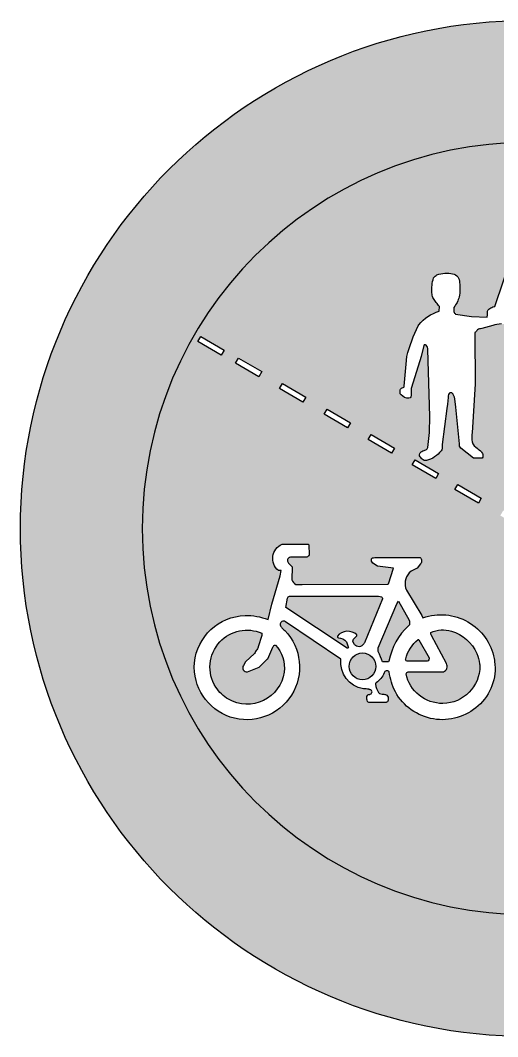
# Model space of a CAD drawing. Extents: x -550 to 750, y 150 to 750.
# Drawn here: x -550 to -268, y 150 to 750 of the extents above; entities that cross this region are included whole.
import ezdxf

# ---------------------------------------------------------------- set-up
doc = ezdxf.new("R2010")
doc.units = 0
doc.header["$MEASUREMENT"] = 0

msp = doc.modelspace()

# ---------------------------------------------------------------- hatches: boundary and pattern name
h = msp.add_hatch(color=1)
edge = h.paths.add_edge_path()
edge.add_arc((-250.0000000000001, 450), 300, 0, 180, ccw=False)
edge.add_arc((-250.0000000000001, 450), 300, -180, 0, ccw=False)
edge = h.paths.add_edge_path(flags=16)
edge.add_arc((-250.0000000000001, 450), 228, 180, 360)
edge.add_arc((-250.0000000000001, 450), 228, 0, 180)
h = msp.add_hatch(color=7)
edge = h.paths.add_edge_path()
edge.add_arc((-250.0000000000001, 450), 228, 180, 360)
edge.add_arc((-250.0000000000001, 450), 228, 0, 180)
edge = h.paths.add_edge_path(flags=16)
edge.add_line((-308.2110000000001, 506.778), (-308.0890000000001, 516.179))
edge.add_line((-308.0890000000001, 516.179), (-309.2050000000001, 555.69))
edge.add_arc((-314.0627258322468, 555.2072576369344), 4.881653454555622, 5.675204062570489, 38.43766299151173)
edge.add_arc((-310.8813230285025, 557.7415850226563), 0.8142444488569072, 37.92110753260348, 160.528767344894)
edge.add_line((-311.6490000000001, 558.013), (-313.1870000000001, 551.504))
edge.add_line((-313.1870000000001, 551.504), (-318.9900000000001, 533.251))
edge.add_arc((-317.3184100435052, 532.4528211529463), 1.852377514044767, 154.4756741737579, 187.7196066920734)
edge.add_line((-319.1540000000001, 532.2040000000001), (-319.1860000000001, 529.37))
edge.add_arc((-321.8696003249522, 528.9452280261539), 2.717009741213295, -24.488470018019825, 8.994406348520613, ccw=False)
edge.add_arc((-320.4095096974994, 527.9603135925986), 1.022323539288444, 270.2527453019079, 352.0546870423198, ccw=False)
edge.add_arc((-320.651332638889, 532.9058958333334), 5.972977519336562, 221.6420819117342, 272.3636158790133, ccw=False)
edge.add_arc((-324.2286528020216, 530.1302520181392), 1.486425825313089, 172.3938297428553, 233.39504744308852, ccw=False)
edge.add_line((-325.7020000000001, 530.327), (-325.7090000000001, 531.3290000000001))
edge.add_arc((-324.1714796980464, 531.4071824227567), 1.539506794446859, 143.1248219871589, 182.9109651057521, ccw=False)
edge.add_arc((-323.9574977492332, 530.9358524619822), 2.008958289713699, 113.51343578574449, 136.0155459476594, ccw=False)
edge.add_line((-324.7590000000001, 532.778), (-323.5330000000001, 533.48))
edge.add_arc((-323.7665704569352, 533.9461290070897), 0.5213745386986582, 296.6147823121974, 369.9258301508171)
edge.add_line((-323.2530000000002, 534.036), (-322.1090000000002, 546.9780000000001))
edge.add_line((-322.1090000000002, 546.9780000000001), (-321.5930000000001, 551.573))
edge.add_arc((-241.6796553547815, 532.5057318694365), 82.15657835102613, 153.0235084530342, 166.5801740963852, ccw=False)
edge.add_line((-314.8970000000001, 569.774), (-314.6440000000001, 570.344))
edge.add_arc((-296.3985796779021, 555.6019121422567), 23.45686503212761, 105.0236121866013, 141.0621911194377, ccw=False)
edge.add_line((-302.4790000000002, 578.257), (-302.3900000000001, 581.122))
edge.add_arc((-277.3066918391299, 603.1571977112569), 33.3874570230702, 216.1157813975315, 221.2986760234226, ccw=False)
edge.add_line((-304.2780000000001, 583.4780000000001), (-306.3020000000001, 586.419))
edge.add_arc((-293.517746160414, 590.2854972371046), 13.35615764804792, 184.9544907782322, 196.8275293303049, ccw=False)
edge.add_arc((-284.5672429728231, 591.2158227475592), 22.35409471685312, 162.273649259185, 185.348811823044, ccw=False)
edge.add_arc((-300.14371495978, 593.6371730881314), 7.204347417226049, 121.14644622068539, 142.5090406899273, ccw=False)
edge.add_arc((-298.0155854086962, 583.2253691814444), 17.58101287648685, 78.8074789759587, 109.45074809020011, ccw=False)
edge.add_arc((-295.797469938154, 595.2713926447043), 5.336016800677161, -0.8202983277712974, 77.06470835748621, ccw=False)
edge.add_arc((-323.1604113352436, 591.9807066751753), 32.85601597008973, -9.012171053921918, 5.614207087989882, ccw=False)
edge.add_arc((-309.2384342594605, 592.2782497056436), 19.31172521978672, 322.6680361226847, 343.62551614665205, ccw=False)
edge.add_line((-293.8830000000002, 580.567), (-293.9010000000001, 578.0840000000001))
edge.add_arc((-291.5321322734391, 578.6670618084954), 2.439568686974849, 193.8276454091891, 238.0527898488908)
edge.add_line((-292.8230000000001, 576.597), (-283.3770000000001, 575.219))
edge.add_line((-283.3770000000001, 575.219), (-274.1300000000001, 574.805))
edge.add_line((-274.1300000000001, 574.805), (-274.0540000000001, 576.0880000000001))
edge.add_line((-274.0540000000001, 576.0880000000001), (-274.0340000000001, 577.72))
edge.add_arc((-271.8636704201642, 577.8859445703637), 2.17666444027186, 109.71639380542189, 184.3723588682525, ccw=False)
edge.add_arc((-268.3259913618384, 573.5438931429335), 7.687412091397903, 103.46488107719898, 123.75996224046901, ccw=False)
edge.add_arc((-270.0264536672545, 582.2017978923399), 1.185185556799937, 265.6669056047342, 284.0364401740065)
edge.add_line((-269.7390000000001, 581.052), (-254.7280000000001, 625.4069999999999))
edge.add_arc((-238.7235913477248, 615.8984129620377), 18.61596958977771, 100.16811827121307, 149.2844797878638, ccw=False)
edge.add_line((-242.0100000000001, 634.222), (-233.5790000000001, 635.555))
edge.add_arc((-233.6222292758838, 637.3040593655822), 1.749593505539095, 271.4158186679394, 348.6254094502879)
edge.add_line((-231.9070000000001, 636.9590000000001), (-231.9260000000001, 640.035))
edge.add_arc((-219.5826648393647, 653.6776513668813), 18.39782213214507, 173.660907904801, 227.862442351254, ccw=False)
edge.add_arc((-226.3190879203902, 652.6778911680087), 11.94005824834775, 102.45385344856379, 165.2939266922155, ccw=False)
edge.add_arc((-226.5677169519863, 650.2296958220002), 14.29781885428991, 97.65783704650528, 99.36376216465737, ccw=False)
edge.add_arc((-226.2551207021408, 651.6326431599813), 12.95856432095181, 59.73498545645259, 99.85478351518361, ccw=False)
edge.add_arc((-224.7440073381143, 653.3569795206805), 10.7165239453628, 12.924986523750079, 62.06716782868591, ccw=False)
edge.add_arc((-230.2078399629001, 653.499135015842), 16.06784382118351, -0.03970597864389447, 8.067174524132326, ccw=False)
edge.add_arc((-227.7435373420224, 652.9370255199879), 13.6146906352447, -56.10501824506781, 2.319342863636791, ccw=False)
edge.add_arc((-198.5467359239145, 603.428525629901), 43.89254292030729, 119.4858155711304, 122.0750850227899)
edge.add_line((-221.8550000000001, 640.621), (-221.9060000000001, 636.774))
edge.add_arc((-220.2783849257617, 638.0966239194029), 2.097251740269823, 219.0978168863216, 267.7424168826236)
edge.add_line((-220.3610000000001, 636.001), (-209.5190000000001, 634.692))
edge.add_line((-209.5190000000001, 634.692), (-207.5600000000001, 634.418))
edge.add_arc((-208.4584274521377, 626.9478991661791), 7.523933702140508, 20.127800810972303, 83.14198872716582, ccw=False)
edge.add_line((-201.3940000000001, 629.5369999999999), (-190.3280000000001, 595.526))
edge.add_line((-190.3280000000001, 595.526), (-189.6390000000001, 589.744))
edge.add_arc((-268.8336255823094, 579.7457163243105), 79.8232697750582, 1.1343747361127043, 7.195496427135197, ccw=False)
edge.add_line((-189.0260000000001, 581.326), (-190.2900000000001, 567.445))
edge.add_line((-190.2900000000001, 567.445), (-190.4930000000002, 565.6709999999999))
edge.add_line((-190.4930000000002, 565.6709999999999), (-190.5960000000001, 565.065))
edge.add_line((-190.5960000000001, 565.065), (-190.9850000000001, 562.851))
edge.add_arc((-182.9195290417637, 560.0244213601912), 8.54642431576966, 160.6867703715821, 185.5423172232248)
edge.add_arc((-195.3653164754433, 558.2700480494503), 4.047365318343306, -28.15924764302872, 13.268823435227773, ccw=False)
edge.add_arc((-194.1888009712809, 558.1957913927935), 3.015102307397631, 291.4747228301844, 322.4924927712619, ccw=False)
edge.add_arc((-194.693283085629, 562.1120826576796), 6.911799312783693, 261.2896642086998, 283.455294925966, ccw=False)
edge.add_arc((-195.9019907820901, 556.8243346374683), 1.552807291960744, 257.7296786199193, 275.9880617087974, ccw=False)
edge.add_arc((-195.5571306467317, 557.2952487179282), 2.09966226053715, 177.6320488888439, 251.2512956577074, ccw=False)
edge.add_arc((-191.2287030219027, 557.3309555135099), 6.426499699704699, 140.7734378194932, 179.5449055422841, ccw=False)
edge.add_arc((-209.6253673808017, 563.4613092365198), 13.57653184826996, 351.2457247822741, 357.2038078704849)
edge.add_line((-196.0650000000001, 562.799), (-196.0470000000001, 563.91))
edge.add_line((-196.0470000000001, 563.91), (-196.3650000000001, 566.986))
edge.add_line((-196.3650000000001, 566.986), (-197.5600000000001, 576.311))
edge.add_arc((-93.72028854223622, 584.3668711931524), 104.1517293966467, 179.9663719185422, 184.436113513333, ccw=False)
edge.add_line((-197.8720000000001, 584.428), (-198.0190000000001, 588.181))
edge.add_line((-198.0190000000001, 588.181), (-200.9160000000001, 596.931))
edge.add_line((-200.9160000000001, 596.931), (-205.0390000000001, 603.747))
edge.add_arc((-205.8384504860732, 603.336085639526), 0.8988724555387706, 27.2029831341824, 158.1929944889773)
edge.add_line((-206.6730000000001, 603.67), (-207.2660000000001, 579.526))
edge.add_line((-207.2660000000001, 579.526), (-209.4420000000001, 511.865))
edge.add_arc((-283.8334926077548, 508.6251534002212), 74.46200896027267, -4.4405176776875805, 2.493730144845415, ccw=False)
edge.add_arc((-215.5328466092572, 504.0210369403591), 6.050291656766936, 341.3576285324682, 348.9364485317917, ccw=False)
edge.add_arc((-197.9951056062135, 498.9887749093294), 12.20469296463111, 165.2942374927212, 194.8346618443937)
edge.add_arc((-179.8880828320407, 500.4047224765408), 30.24768142240783, 188.6337668771858, 197.1489267371349)
edge.add_arc((-207.3245773765413, 492.1200817862821), 1.597640454635049, 203.3836767371061, 242.1876558845366)
edge.add_arc((-191.9733063878772, 519.8572069134063), 33.29922083678478, 241.0925964723291, 243.1077746118233)
edge.add_arc((-207.9328678022155, 488.3390408541396), 2.029388549010732, 51.6245793420328, 63.74080138558293, ccw=False)
edge.add_arc((-209.2613792646332, 488.6145871552945), 2.903449357161006, -56.40864893645818, 26.939651014741287, ccw=False)
edge.add_line((-207.6550000000001, 486.196), (-213.5650000000001, 486.151))
edge.add_line((-213.5650000000001, 486.151), (-221.8110000000001, 492.609))
edge.add_arc((-216.5533974688884, 493.9752831424522), 5.432229192559938, 152.7329047953753, 194.5671367968643, ccw=False)
edge.add_line((-221.3820000000001, 496.464), (-223.0170000000001, 530.5509999999999))
edge.add_line((-223.0170000000001, 530.5509999999999), (-223.1050000000001, 531.521))
edge.add_line((-223.1050000000001, 531.521), (-225.1420000000001, 552.097))
edge.add_line((-225.1420000000001, 552.097), (-225.5130000000001, 554.14))
edge.add_arc((-227.6176488225593, 553.8216179802192), 2.128594319455714, 8.602230604970115, 44.2526008602794)
edge.add_arc((-226.7954407480994, 554.899854077131), 0.8119056639161928, 30.09726868917506, 152.5596840655829)
edge.add_arc((-226.389070106041, 554.2061925218242), 1.552476665314784, 136.5430756793903, 157.950654453419)
edge.add_line((-227.8280000000001, 554.789), (-228.0590000000001, 554.005))
edge.add_line((-228.0590000000001, 554.005), (-228.1740000000001, 553.57))
edge.add_line((-228.1740000000001, 553.57), (-228.6190000000001, 551.701))
edge.add_line((-228.6190000000001, 551.701), (-228.9580000000001, 549.659))
edge.add_line((-228.9580000000001, 549.659), (-229.5640000000001, 545.107))
edge.add_line((-229.5640000000001, 545.107), (-231.5560000000001, 526.595))
edge.add_line((-231.5560000000001, 526.595), (-231.0070000000001, 492.789))
edge.add_line((-231.0070000000001, 492.789), (-237.3320000000001, 486.426))
edge.add_arc((-239.0433377943151, 487.5263713052929), 2.034574662125442, 267.3332492000443, 327.25943007218257, ccw=False)
edge.add_line((-239.1380000000001, 485.494), (-245.2580000000002, 485.526))
edge.add_arc((-242.9319194128882, 487.5133509691299), 3.059446808205779, 138.0131145907147, 220.5098325932306, ccw=False)
edge.add_arc((-250.3803300703574, 503.9945942771955), 15.3339885099816, 289.7210966342001, 294.6414521116897)
edge.add_arc((-245.757913271665, 494.0179901199423), 4.338845070527377, 294.0888710963762, 319.0270864737969)
edge.add_line((-242.4820000000001, 491.173), (-242.4940000000001, 494.971))
edge.add_line((-242.4940000000001, 494.971), (-242.9290000000001, 501.02))
edge.add_line((-242.9290000000001, 501.02), (-245.8520000000001, 597.536))
edge.add_line((-245.8520000000001, 597.536), (-246.0040000000001, 599.573))
edge.add_line((-246.0040000000001, 599.573), (-246.1830000000002, 601.372))
edge.add_arc((-252.6807758954452, 600.8154568415363), 6.52156667332771, 4.895511741809002, 21.42807413708322)
edge.add_arc((-251.5838464332073, 601.171413385051), 5.370866005498354, 22.16836848813793, 29.81728693401676)
edge.add_arc((-251.3296868932295, 601.4297626616008), 5.022844411082238, 28.70194328959456, 60.35152947937519)
edge.add_arc((-249.7567256362983, 604.741515979859), 1.393223677869361, 49.1258262333609, 160.7434132853689)
edge.add_line((-251.0720000000001, 605.201), (-252.6230000000002, 600.996))
edge.add_line((-252.6230000000002, 600.996), (-261.2510000000001, 578.11))
edge.add_line((-261.2510000000001, 578.11), (-261.8190000000001, 577.006))
edge.add_arc((-267.9838782743623, 575.850353226713), 6.272259848117818, -45.24852097282269, 10.617249952813381, ccw=False)
edge.add_arc((-265.1268227129506, 572.6288256539348), 1.987407191143794, 249.7714545702524, 321.66059565693655, ccw=False)
edge.add_arc((-265.9287362080501, 556.7041644699399), 14.06030367843379, 89.53244442005625, 110.7666655199703)
edge.add_line((-270.9140000000001, 569.851), (-277.3720000000001, 568.0840000000001))
edge.add_line((-277.3720000000001, 568.0840000000001), (-278.2080000000001, 567.911))
edge.add_arc((-278.2455781395272, 565.5170612296333), 2.394233688016846, 89.10069045650147, 145.7658564301252)
edge.add_arc((-268.9947281614106, 554.9613745986223), 16.36433613117677, 133.3351770007875, 136.0340501460736)
edge.add_arc((-280.0302439759822, 564.9858792065852), 1.52869398043245, 119.0698946873979, 189.0280359344102)
edge.add_line((-281.5400000000001, 564.746), (-281.2710000000001, 535.46))
edge.add_line((-281.2710000000001, 535.46), (-283.0700000000001, 506.523))
edge.add_arc((-251.5304635558749, 502.8966415024043), 31.74732799879999, 173.4410374798071, 180.8855172477523)
edge.add_arc((-277.4542943135458, 502.6732713865753), 5.82583970522967, 182.6294748918721, 233.8008319347394)
edge.add_arc((-318.9008462046961, 447.2874445512538), 63.35115237130289, 50.04188727328301, 53.13557977219199, ccw=False)
edge.add_arc((-281.482786775903, 492.1114236771973), 4.963160371804496, 35.99006698189811, 48.821394451607716, ccw=False)
edge.add_arc((-279.7920106553076, 492.9541395712071), 3.115537132727948, -17.274135417465914, 41.73228824951133, ccw=False)
edge.add_arc((-277.5426803780285, 492.2992925725445), 0.7743836812770309, 255.084672794085, 339.571257904321, ccw=False)
edge.add_line((-277.7420000000001, 491.551), (-282.2100000000001, 491.525))
edge.add_line((-282.2100000000001, 491.525), (-289.7980000000001, 497.352))
edge.add_arc((-287.1974101436965, 499.6338960887055), 3.459785739082486, 172.4246401957332, 221.2654389806953, ccw=False)
edge.add_line((-290.6270000000001, 500.09), (-292.6320000000001, 521.744))
edge.add_line((-292.6320000000001, 521.744), (-293.3140000000001, 526.491))
edge.add_line((-293.3140000000001, 526.491), (-293.5630000000002, 527.506))
edge.add_arc((-307.3440330702547, 522.8155588792387), 14.55737305940798, 18.79625468777726, 25.58432310446481)
edge.add_arc((-295.7900731982887, 528.6015336411998), 1.653624293076995, 17.61672772339842, 26.48539771473949)
edge.add_arc((-295.603617710047, 528.7335136058787), 1.428306883415879, 25.08225740339248, 114.327005396619)
edge.add_arc((-295.5193031411503, 528.603583684984), 1.581604796022193, 115.1712685657002, 156.7071133257656)
edge.add_arc((-295.2635148900681, 528.1510875679337), 2.020103111740211, 147.7514726455122, 152.1113617107423)
edge.add_arc((-292.9291156449355, 527.494092119951), 4.420356994097815, 158.7527485953113, 181.4790033896484)
edge.add_line((-297.3480000000001, 527.38), (-297.6610000000001, 523.378))
edge.add_line((-297.6610000000001, 523.378), (-297.9540000000001, 520.8380000000001))
edge.add_line((-297.9540000000001, 520.8380000000001), (-300.7690000000001, 499.534))
edge.add_arc((-287.9506295164131, 499.3236819872485), 12.82009576879141, 179.0600011655827, 183.7688452572167)
edge.add_arc((-303.8680821455594, 498.0029526667587), 3.161434432233564, -40.99675974499348, 8.697179605228825, ccw=False)
edge.add_arc((-313.4462346701052, 504.4956577403361), 14.71497659126258, 283.0203218152134, 324.3964952508139, ccw=False)
edge.add_arc((-310.7344111305065, 492.6634513136476), 2.5761175002026, 223.5665430615068, 283.54640134810785, ccw=False)
edge.add_arc((-306.0959067190433, 497.3302296921208), 9.155247784740242, 208.7832573615444, 224.7218119892568, ccw=False)
edge.add_arc((-312.9608904713916, 493.5392677110748), 1.313222877674093, 147.5445736890385, 208.036914290539, ccw=False)
edge.add_arc((-310.1718426266961, 491.8826661027352), 4.556723973061088, 126.38611824170081, 148.7878304429211, ccw=False)
edge.add_arc((-311.3760978944649, 493.8137604385311), 2.29449532924139, 91.89569522958209, 130.7878481075693, ccw=False)
edge.add_arc((-312.7802267490335, 502.1197664885415), 6.157722561351365, 282.4566550991424, 291.914757189307)
edge.add_arc((-311.4593625131555, 498.352183636644), 2.176919121692231, 296.6773582858214, 346.1209682733934)
edge.add_line((-309.3460000000001, 497.83), (-308.2110000000001, 506.778))
h.paths.add_polyline_path([(-68.75000000000011, 552.37), (-70.50400000000013, 555.401), (-56.66200000000003, 563.427), (-54.90700000000004, 560.396)], flags=16)
h.paths.add_polyline_path([(-91.03000000000009, 539.591), (-92.7840000000001, 542.621), (-78.94200000000012, 550.648), (-77.1880000000001, 547.617)], flags=16)
h.paths.add_polyline_path([(-117.0760000000001, 524.604), (-118.8290000000002, 527.635), (-104.9880000000002, 535.661), (-103.2330000000002, 532.631)], flags=16)
h.paths.add_polyline_path([(-143.4460000000001, 509.417), (-145.1990000000002, 512.448), (-131.3580000000002, 520.474), (-129.6030000000002, 517.444)], flags=16)
h.paths.add_polyline_path([(-169.3950000000001, 494.502), (-171.1490000000001, 497.533), (-157.3070000000001, 505.56), (-155.5520000000001, 502.529)], flags=16)
h.paths.add_polyline_path([(-195.5070000000001, 479.494), (-197.2610000000001, 482.525), (-183.4190000000001, 490.551), (-181.6640000000001, 487.52)], flags=16)
h.paths.add_polyline_path([(-220.7140000000001, 464.966), (-222.4680000000001, 467.997), (-208.6260000000001, 476.023), (-206.8710000000001, 472.992)], flags=16)
h.paths.add_polyline_path([(-247.5390000000001, 449.615), (-249.2930000000001, 452.646), (-235.4510000000001, 460.672), (-233.6960000000001, 457.641)], flags=16)
h.paths.add_polyline_path([(-251.6420000000001, 433.95), (-251.6420000000001, 449.95), (-248.1420000000001, 449.95), (-248.1420000000001, 433.95)], flags=16)
h.paths.add_polyline_path([(-251.6420000000001, 402.95), (-251.6420000000001, 418.95), (-248.1420000000001, 418.95), (-248.1420000000001, 402.95)], flags=16)
h.paths.add_polyline_path([(-251.6420000000001, 371.95), (-251.6420000000001, 387.95), (-248.1420000000001, 387.95), (-248.1420000000001, 371.95)], flags=16)
h.paths.add_polyline_path([(-251.6420000000001, 340.95), (-251.6420000000001, 356.95), (-248.1420000000001, 356.95), (-248.1420000000001, 340.95)], flags=16)
h.paths.add_polyline_path([(-251.6420000000001, 309.95), (-251.6420000000001, 325.95), (-248.1420000000001, 325.95), (-248.1420000000001, 309.95)], flags=16)
h.paths.add_polyline_path([(-251.6420000000001, 278.95), (-251.6420000000001, 294.95), (-248.1420000000001, 294.95), (-248.1420000000001, 278.95)], flags=16)
h.paths.add_polyline_path([(-251.6420000000001, 247.95), (-251.6420000000001, 263.95), (-248.1420000000001, 263.95), (-248.1420000000001, 247.95)], flags=16)
edge = h.paths.add_edge_path(flags=16)
edge.add_line((-193.4190000000002, 331.269), (-193.0780000000001, 331.266))
edge.add_line((-193.0780000000001, 331.266), (-170.3260000000001, 331.251))
edge.add_line((-170.3260000000001, 331.251), (-169.647, 331.251))
edge.add_line((-169.647, 331.251), (-169.6050000000001, 331.559))
edge.add_arc((-174.592922928959, 332.3173382879442), 5.045240539775667, 351.3552438140979, 355.8360507331371)
edge.add_arc((208.5565000977039, 279.5808073347413), 381.726971748046, 165.3197155629566, 172.1145618445794, ccw=False)
edge.add_arc((-166.6072467029196, 376.2995132385236), 5.898282281808419, 0.1990083337099643, 5.784653158223369)
edge.add_arc((-168.1441367470657, 375.6874934866877), 7.502780032055121, 9.253794366359761, 21.76065248381856)
edge.add_line((-161.176, 378.469), (-168.796, 391.011))
edge.add_line((-168.796, 391.011), (-182.2980000000001, 414.273))
edge.add_line((-182.2980000000001, 414.273), (-182.8260000000001, 415.062))
edge.add_line((-182.8260000000001, 415.062), (-186.426, 420.741))
edge.add_arc((-187.3087419940287, 420.3694272404679), 0.9577576643640399, 22.82769520096385, 120.9285843032338)
edge.add_line((-187.801, 421.191), (-194.7280000000001, 418.431))
edge.add_arc((-187.0165030647193, 400.115341020123), 19.872859604244, 112.8326989810847, 122.1275296002318)
edge.add_arc((-167.9547987646574, 366.5364593792046), 58.4719573194303, 120.447063902019, 125.5293288725164)
edge.add_arc((-203.2440562852165, 415.3233366997804), 1.777486240924036, 270.7432208763749, 317.47881812872555, ccw=False)
edge.add_line((-203.2210000000001, 413.546), (-206.9040000000001, 413.54))
edge.add_arc((-206.8848754349888, 415.9864604974554), 2.446535246955706, 235.26118955180948, 269.55211435384024, ccw=False)
edge.add_arc((-205.2770466308354, 419.4093352367702), 6.207483856263212, 227.5095381180998, 241.0790616336202, ccw=False)
edge.add_arc((-206.6182580586954, 418.0937961524912), 4.332637330795478, 218.3087357631588, 228.8372605018094, ccw=False)
edge.add_arc((-205.8435112973359, 417.366121383886), 4.610921305195172, 143.0628812102215, 205.1297969494708, ccw=False)
edge.add_line((-209.5290000000001, 420.1369999999999), (-193.7740000000001, 440.039))
edge.add_arc((-198.7605624857817, 444.1909119208308), 6.488773229428046, 320.218556164259, 324.3929629023684)
edge.add_arc((-193.8868849241077, 440.6758433046595), 0.4802063046537901, 326.8142589864719, 371.3075586471415)
edge.add_arc((-194.3671763955899, 440.5398890348365), 0.9786151397846033, 13.59983936540656, 36.64641624537885)
edge.add_arc((-207.34754393779, 430.8031595065091), 17.20493965102193, 36.8610594190181, 38.38313380086337)
edge.add_line((-193.8610000000001, 441.486), (-196.2300000000001, 445.63))
edge.add_arc((-194.0131007813694, 446.9395680660801), 2.574803034265382, 173.0528539460512, 210.5712220740891, ccw=False)
edge.add_arc((-195.7499791593744, 447.3058256422716), 0.8208538167235968, 80.74766546757411, 183.8296930679809, ccw=False)
edge.add_arc((-195.1033784344658, 445.2408069315818), 2.920885231636641, 87.53983384295941, 100.14773278546681, ccw=False)
edge.add_arc((-195.4805943441082, 443.8637989891571), 4.324506075643239, 48.58680161018168, 83.32599891611721, ccw=False)
edge.add_line((-192.6200000000001, 447.107), (-181.8100000000001, 440.525))
edge.add_line((-181.8100000000001, 440.525), (-152.5610000000001, 419.416))
edge.add_arc((-116.5975112541824, 468.3321966583931), 60.71381077064059, 233.6764455321814, 235.6809491430119)
edge.add_arc((-147.5011034957589, 424.7520938892278), 7.359046741020838, 243.1226240747574, 253.890883181182)
edge.add_arc((-148.1596637864201, 421.6159745382466), 4.1701048844573, 250.6263715436893, 277.1170675683442)
edge.add_line((-147.6430000000001, 417.478), (-112.7400000000001, 417.533))
edge.add_arc((-111.9180652843911, 436.0202713124478), 18.50553369283841, 267.4543350829502, 294.2075385086906)
edge.add_arc((-97.37221391377989, 405.3576693960848), 15.44080818544266, 94.67985518414429, 116.78284224293839, ccw=False)
edge.add_line((-98.63200000000006, 420.747), (-98.55200000000013, 420.754))
edge.add_arc((-91.85521944410489, 383.5267980219417), 37.82474635643926, 68.9820818047753, 100.19783784127111, ccw=False)
edge.add_arc((-91.7075405515214, 391.7180104892349), 30.25538548192311, 26.51291437318548, 63.67200546179072, ccw=False)
edge.add_arc((-108.835489389941, 399.6010503381909), 44.55770670925849, -21.837053108679015, 7.249757613308816, ccw=False)
edge.add_line((-67.47500000000014, 383.027), (-68.01300000000015, 381.788))
edge.add_arc((-63.60331894674628, 380.817105191909), 4.51529885166024, 167.5831012038011, 169.4993941044688)
edge.add_line((-68.04300000000012, 381.64), (-68.08400000000017, 376.847))
edge.add_line((-68.08400000000017, 376.847), (-68.07900000000018, 371.473))
edge.add_line((-68.07900000000018, 371.473), (-68.10200000000009, 371.371))
edge.add_line((-68.10200000000009, 371.371), (-65.8950000000001, 361.514))
edge.add_line((-65.8950000000001, 361.514), (-66.28800000000012, 361.514))
edge.add_line((-66.28800000000012, 361.514), (-66.47500000000014, 361.525))
edge.add_line((-66.47500000000014, 361.525), (-67.89100000000008, 363.221))
edge.add_arc((-34.98638661266397, 388.4249262532315), 41.44817825608736, 202.8211615185842, 217.4510090713491, ccw=False)
edge.add_arc((0.6788407275702042, 392.6649141355697), 76.61163095509062, 191.8612338499663, 195.3776811501423, ccw=False)
edge.add_arc((-12.05412763983654, 390.5906403421249), 63.72688799532516, 180.0401353885214, 192.3891617611134, ccw=False)
edge.add_line((-75.78100000000006, 390.546), (-75.77300000000014, 390.714))
edge.add_arc((-76.05533409638579, 390.7206638100857), 0.2824127269560663, 358.6479234263132, 401.555244530015)
edge.add_arc((-76.25781789251045, 390.5188963926535), 0.5680201276466819, 43.236966764045, 135.3622282114853)
edge.add_arc((-70.54543487742377, 385.2974850057465), 8.3067778169002, 137.4200801533663, 140.260430287899)
edge.add_arc((-54.88449295228658, 375.6510154941102), 26.64297371808374, 145.8483174585093, 156.6965437852119)
edge.add_arc((-71.96795648486547, 383.9385313360139), 7.721868549107938, 163.0402430539255, 176.2170265710869)
edge.add_arc((-69.38926714312734, 381.7137162358194), 10.64102763714983, 165.1104378616722, 189.988634271226)
edge.add_arc((-78.40850480385997, 379.9283935610521), 1.461743342781171, 182.3679132173773, 217.5761543906108)
edge.add_line((-79.56700000000012, 379.037), (-73.7840000000001, 368.446))
edge.add_line((-73.7840000000001, 368.446), (-71.94500000000016, 332.198))
edge.add_line((-71.94500000000016, 332.198), (-71.89400000000012, 331.188))
edge.add_line((-71.89400000000012, 331.188), (-71.74000000000012, 331.19))
edge.add_line((-71.74000000000012, 331.19), (-71.53300000000013, 331.191))
edge.add_line((-71.53300000000013, 331.191), (-61.43400000000008, 331.165))
edge.add_line((-61.43400000000008, 331.165), (-61.43400000000008, 327.203))
edge.add_line((-61.43400000000008, 327.203), (-61.43400000000008, 326.965))
edge.add_line((-61.43400000000008, 326.965), (-62.03400000000011, 326.966))
edge.add_line((-62.03400000000011, 326.966), (-196.0730000000001, 326.995))
edge.add_line((-196.0730000000001, 326.995), (-196.2750000000001, 326.996))
edge.add_line((-196.2750000000001, 326.996), (-196.6960000000001, 326.996))
edge.add_line((-196.6960000000001, 326.996), (-196.6960000000001, 331.27))
edge.add_line((-196.6960000000001, 331.27), (-195.9990000000001, 331.27))
edge.add_line((-195.9990000000001, 331.27), (-193.4190000000002, 331.269))
edge = h.paths.add_edge_path(flags=0)
edge.add_line((-154.3400000000001, 372.111), (-153.8130000000001, 373.713))
edge.add_arc((-152.7133789897984, 369.3662343886006), 4.483696872729176, 88.83221522116048, 104.19653398214959, ccw=False)
edge.add_line((-152.6220000000001, 373.849), (-152.4720000000001, 373.153))
edge.add_line((-152.4720000000001, 373.153), (-152.3190000000001, 372.261))
edge.add_line((-152.3190000000001, 372.261), (-145.6730000000001, 339.037))
edge.add_line((-145.6730000000001, 339.037), (-144.2900000000001, 332.128))
edge.add_line((-144.2900000000001, 332.128), (-144.0390000000001, 330.874))
edge.add_line((-144.0390000000001, 330.874), (-144.2160000000001, 330.873))
edge.add_line((-144.2160000000001, 330.873), (-165.1090000000002, 330.847))
edge.add_line((-165.1090000000002, 330.847), (-164.9960000000001, 331.372))
edge.add_line((-164.9960000000001, 331.372), (-164.7940000000001, 332.337))
edge.add_line((-164.7940000000001, 332.337), (-154.3400000000001, 372.111))
edge = h.paths.add_edge_path(flags=0)
edge.add_arc((-109.3449306326541, 379.9434169605976), 3.384974967014875, 39.81823863002057, 46.87528287151707, ccw=False)
edge.add_line((-106.7450000000001, 382.111), (-96.09500000000014, 365.523))
edge.add_arc((-96.50082421537455, 365.0124159228344), 0.6522188234322281, 36.56881945056563, 51.52149804171211, ccw=False)
edge.add_arc((-297.8267819308124, 402.6012425687433), 205.2490986891047, 343.2056199560327, 349.5577510627627, ccw=False)
edge.add_line((-101.3320000000001, 343.297), (-103.5690000000001, 334.687))
edge.add_line((-103.5690000000001, 334.687), (-104.3720000000001, 330.794))
edge.add_line((-104.3720000000001, 330.794), (-104.7270000000001, 330.793))
edge.add_line((-104.7270000000001, 330.793), (-114.1810000000002, 330.785))
edge.add_line((-114.1810000000002, 330.785), (-139.2320000000001, 330.767))
edge.add_arc((44.23357371329612, 360.3902924444875), 185.8417504039406, 183.6751285809275, 189.1721084754213, ccw=False)
edge.add_line((-141.2260000000001, 348.478), (-141.2270000000001, 351.302))
edge.add_arc((347.3323663688598, 403.4818892661864), 491.3379644507163, 183.1356094242118, 186.0962843366543, ccw=False)
edge.add_arc((-142.3021202702779, 376.9937355270297), 1.042655269074134, 118.9617078627866, 201.8311874056131, ccw=False)
edge.add_arc((-135.8111925412671, 466.6016770976867), 88.97114396149328, 265.4901734209744, 288.8733802326875)
edge = h.paths.add_edge_path(flags=0)
edge.add_arc((-110.4086530241926, 365.7526143698252), 20.82017671725732, 346.8189124479609, 376.5979994546643)
edge.add_arc((-93.60619441260496, 371.1168489537464), 3.203715027893923, 10.48763835345193, 30.64837017324536)
edge.add_arc((-78.67609224216532, 380.026474861681), 14.18277534578285, 204.6153647100246, 210.8672123953925, ccw=False)
edge.add_arc((-89.32613282381094, 375.0143548624384), 2.415905675739746, 126.4360473955029, 201.7531418694311, ccw=False)
edge.add_arc((-90.14506212219129, 376.0596665971654), 1.089211812260604, 65.6517501389095, 124.4362921824522, ccw=False)
edge.add_arc((-91.06271018261711, 374.1652180827263), 3.193964082635723, 42.18378951984221, 64.66538043095869, ccw=False)
edge.add_arc((-481.1201657676162, 126.220195457899), 465.3403444945599, 30.52125550276702, 32.509142306410695, ccw=False)
edge.add_arc((-278.5415259602939, 330.1897021317091), 200.9073118645406, 5.388326902125073, 9.26818682845851, ccw=False)
edge.add_arc((346.6511850449302, 368.5741885931606), 425.6209545678041, 182.628400109217, 184.8481135831572)
edge.add_line((-77.44700000000012, 332.603), (-77.27700000000004, 330.759))
edge.add_line((-77.27700000000004, 330.759), (-81.04200000000003, 330.756))
edge.add_line((-81.04200000000003, 330.756), (-92.47800000000018, 330.746))
edge.add_line((-92.47800000000018, 330.746), (-98.22800000000018, 330.74))
edge.add_line((-98.22800000000018, 330.74), (-97.58000000000015, 332.798))
edge.add_arc((-392.6471404280037, 425.743058857931), 309.3596633798004, 342.5157652927464, 347.9207343997212)
edge = h.paths.add_edge_path(flags=16)
edge.add_line((-360.6440000000001, 372.785), (-393.3410000000001, 394.978))
edge.add_arc((-394.5247758006285, 393.307016784591), 2.047806155946372, 54.68507208851716, 154.3641499290591)
edge.add_arc((-394.1044163477617, 393.4940841904142), 2.371894761890401, 162.8625132113918, 215.2250543503776)
edge.add_arc((-392.2932346912439, 394.0879493969607), 4.231133036949878, 207.6257081339947, 234.3212609141207)
edge.add_arc((-413.2341254866452, 369.1558012883643), 28.34254633758304, 46.721420647072875, 49.32400392960511, ccw=False)
edge.add_arc((-416.1749276170819, 368.1882424509937), 31.09814032470053, -184.59763435822344, 43.997884605677484, ccw=False)
edge.add_arc((-416.2478368591678, 367.5730318506008), 31.08094563080043, 91.89385585512201, 174.2610637323909, ccw=False)
edge.add_arc((-416.4153212632852, 363.9245152254825), 34.72312841250717, 68.50664665975341, 91.41867968153298, ccw=False)
edge.add_line((-403.6930000000001, 396.233), (-401.4940000000001, 405.3869999999999))
edge.add_line((-401.4940000000001, 405.3869999999999), (-396.5860000000001, 422.019))
edge.add_line((-396.5860000000001, 422.019), (-395.8970000000001, 425.219))
edge.add_line((-395.8970000000001, 425.219), (-397.6120000000001, 425.208))
edge.add_arc((-391.8153708679475, 432.2707788738391), 9.136944495579973, 112.99005776186371, 230.6232728497324, ccw=False)
edge.add_line((-395.3840000000001, 440.682), (-395.1770000000001, 440.729))
edge.add_line((-395.1770000000001, 440.729), (-380.0080000000001, 440.723))
edge.add_arc((-380.0548676142411, 440.1084360620616), 0.6163484461560484, 24.49677206525638, 85.63897482867111, ccw=False)
edge.add_line((-379.4940000000001, 440.364), (-379.4830000000001, 434.37))
edge.add_arc((-381.2032976490441, 434.9173227234354), 1.805266231029416, 282.2259826808362, 342.35122800373733, ccw=False)
edge.add_arc((-382.1684460392412, 439.6696496743445), 6.654497261762206, 279.21323294432517, 281.68240215462805, ccw=False)
edge.add_line((-381.1030000000001, 433.101), (-389.6790000000001, 433.101))
edge.add_line((-389.6790000000001, 433.101), (-389.9500000000001, 433.104))
edge.add_arc((-389.3193382748859, 425.8025082324605), 7.32867765991739, 94.93663434314246, 103.7881412772892)
edge.add_arc((-390.6698522988792, 431.4330236994169), 1.538840966311743, 104.917771075339, 113.5217757764995)
edge.add_arc((-390.1692610003473, 431.1125265927191), 2.059282204426547, 122.7738187793207, 228.9731443681631)
edge.add_line((-391.5210000000001, 429.559), (-389.4860000000001, 427.301))
edge.add_line((-389.4860000000001, 427.301), (-389.5890000000001, 419.627))
edge.add_arc((-385.2858050489533, 421.0237371183944), 4.524197317161974, 197.9824671416291, 242.7402698682954)
edge.add_line((-387.3580000000001, 417.002), (-385.1890000000001, 416.997))
edge.add_arc((-384.7236372531397, 403.3619514365527), 13.64298764251188, 87.60282368662013, 91.95474006006032, ccw=False)
edge.add_line((-384.1530000000001, 416.9930000000001), (-383.5720000000001, 416.9930000000001))
edge.add_line((-383.5720000000001, 416.9930000000001), (-332.9660000000001, 417.134))
edge.add_arc((-333.4720909762037, 418.5824679728642), 1.534336190216482, 289.2592830692606, 309.4097129852777)
edge.add_line((-332.4980000000002, 417.397), (-329.4630000000001, 426.478))
edge.add_line((-329.4630000000001, 426.478), (-339.0070000000001, 427.73))
edge.add_line((-339.0070000000001, 427.73), (-341.7590000000001, 429.468))
edge.add_line((-341.7590000000001, 429.468), (-342.5760000000001, 430.793))
edge.add_arc((-340.0925710872927, 431.3664396023952), 2.548774635401513, 174.358356630099, 193.0020778072225, ccw=False)
edge.add_arc((-341.4084608694653, 431.5139911541718), 1.224878194550583, 137.5321500790945, 175.1758867349398, ccw=False)
edge.add_arc((-341.1710450346595, 431.1329138686909), 1.661701036166502, 99.87410703482789, 133.3630401821865, ccw=False)
edge.add_arc((-340.2867051726062, 425.2667391382716), 7.593824724900828, 84.53130945167692, 98.8576268070932, ccw=False)
edge.add_line((-339.5630000000002, 432.826), (-313.7910000000001, 432.797))
edge.add_arc((-315.3907745822756, 430.922018105786), 2.464718202497949, -43.73820007319182, 49.52848137181883, ccw=False)
edge.add_line((-313.6100000000001, 429.218), (-315.5790000000001, 426.667))
edge.add_line((-315.5790000000001, 426.667), (-319.1350000000001, 424.802))
edge.add_line((-319.1350000000001, 424.802), (-320.2570000000001, 423.787))
edge.add_arc((-313.1739106012181, 417.3601177137807), 9.56425487699154, 137.7807883797839, 203.0590116262293)
edge.add_line((-321.9740000000001, 413.614), (-312.8320000000001, 398.609))
edge.add_line((-312.8320000000001, 398.609), (-312.1280000000002, 397.287))
edge.add_arc((-301.5511584956636, 366.9145551337372), 32.16138963667506, 11.197454237367083, 109.20006251672541, ccw=False)
edge.add_arc((-314.7791424839656, 367.7379982152875), 45.10421923038665, 4.752552209584792, 6.9042526128080794, ccw=False)
edge.add_arc((-298.9373316965871, 367.3487276589244), 29.39834828570929, -48.63154719529791, 8.068521295531923, ccw=False)
edge.add_arc((-300.7319453834968, 368.7171568957457), 31.61447407619968, 208.7168273319478, 312.17028829071, ccw=False)
edge.add_arc((-291.5845816959127, 371.6650809567154), 41.09305243250464, 188.8626860122698, 206.1926310949979, ccw=False)
edge.add_arc((-333.4738557882391, 364.5297027657617), 1.517528207555857, 32.00577914934865, 173.9744746085454)
edge.add_arc((-349.1814746178593, 371.5982507098224), 15.79032700247756, 306.211772835474, 334.051554975323, ccw=False)
edge.add_arc((-336.7780360579554, 356.1567809723856), 4.092919188063875, 138.7021328293533, 142.3125912301604)
edge.add_arc((-339.276360048556, 358.1277450733548), 0.9114709730759029, 144.3484380070714, 183.6323331690744)
edge.add_arc((-330.025335544834, 358.9697750639417), 10.20042633109843, 185.0606124287158, 215.0003488873006)
edge.add_arc((-336.8024569072743, 354.300933578196), 1.971995253254723, 216.8240204314806, 260.6746460953415)
edge.add_arc((-333.8432358241555, 371.3404364438982), 19.26647584500336, 260.2017293358587, 265.911149523972)
edge.add_arc((-335.4041989589457, 348.7999780580977), 3.328290593772504, 55.62451948725709, 86.77571019543251, ccw=False)
edge.add_arc((-335.2484480691121, 349.5536604647388), 2.635085529875848, -7.515632387468827, 49.15319632203318, ccw=False)
edge.add_arc((-336.6365198325246, 349.450834555393), 4.007822710974686, 340.697099791827, 356.5406350292909, ccw=False)
edge.add_arc((-334.1664449287167, 348.7075916560836), 1.435534933514245, 290.27475297650534, 336.1001416524626, ccw=False)
edge.add_arc((-335.4626782931041, 352.584941407119), 5.523300249322395, 282.2792708536438, 288.9502818472955, ccw=False)
edge.add_line((-334.2880000000001, 347.188), (-343.6570000000001, 347.17))
edge.add_arc((-343.2011621622083, 350.5663918917194), 3.426844906980726, 247.7812891929912, 262.3558764507345, ccw=False)
edge.add_arc((-344.1645732559247, 348.1609739679459), 0.8359166272322385, 203.6984383841671, 246.5668193805476, ccw=False)
edge.add_arc((-339.6587973829959, 349.8270410195012), 5.638594263934747, 170.4348552945217, 200.7971406003925, ccw=False)
edge.add_arc((-343.5490698870384, 350.4488258055088), 1.699412061581733, 130.5554575331605, 169.3120051020803, ccw=False)
edge.add_arc((-343.8834528975311, 350.7072077267492), 1.288566147626876, 94.38615568425791, 126.72593475490149, ccw=False)
edge.add_arc((-344.1013779854554, 354.0794271216555), 2.090837892241887, 273.2731262705191, 293.9087706251711)
edge.add_arc((-343.5733170350477, 353.4680211745977), 1.338662923694314, 283.8000502134846, 441.2207638924957)
edge.add_arc((-344.5622888495, 352.3225383506508), 2.741758777253843, 64.20022833593319, 69.34140988494472)
edge.add_arc((-345.8677676756317, 349.3539075735026), 5.982612463833211, 67.6727888941172, 72.96373275837415)
edge.add_arc((-346.8363962575207, 340.381293066062), 14.94261137275001, 79.50654508432505, 91.12969844287868)
edge.add_line((-347.1310000000001, 355.321), (-347.3800000000001, 355.336))
edge.add_arc((-345.0219809626383, 370.8943364669361), 15.73601243641333, 173.0993077607595, 261.38184864545906, ccw=False)
edge = h.paths.add_edge_path(flags=0)
edge.add_arc((-412.3536140720582, 387.5522709239371), 4.999202658972015, -9.501911481524928, 6.936259182877677, ccw=False)
edge.add_line((-407.4230000000001, 386.727), (-409.4580000000001, 380.034))
edge.add_arc((-416.3444753114587, 382.2893519297266), 7.246389069202062, 337.8053750361226, 341.8661436391909, ccw=False)
edge.add_arc((-443.5548128508298, 399.4406445522387), 39.3206292670985, 325.7908867595662, 329.61507091963, ccw=False)
edge.add_arc((-402.2247411884434, 372.1836394746874), 10.20696423539138, 149.6956756441912, 157.0964273367383)
edge.add_line((-411.6270000000001, 376.156), (-416.9660000000001, 371.306))
edge.add_line((-416.9660000000001, 371.306), (-418.2120000000001, 369.187))
edge.add_arc((-416.2570215929608, 367.770663804238), 2.414114494264004, 144.0775479654063, 278.6486379908349)
edge.add_line((-415.8940000000001, 365.384), (-408.9640000000001, 368.034))
edge.add_line((-408.9640000000001, 368.034), (-404.0070000000001, 372.997))
edge.add_arc((-404.3368142572563, 373.7261102413196), 0.8002369575861357, 294.3396986197478, 310.9821268235985)
edge.add_line((-403.8120000000001, 373.122), (-400.9300000000001, 379.922))
edge.add_arc((-398.5765044407191, 378.7756595179227), 2.617830752436954, 119.4601253920564, 154.0302156730158, ccw=False)
edge.add_arc((-399.4106773664566, 380.1003069803457), 1.05685390279801, 85.56756195088838, 115.40005183838721, ccw=False)
edge.add_arc((-412.9733782995267, 367.9833089435929), 18.96407556628883, -8.58933411769408, 43.9879773586261, ccw=False)
edge.add_arc((-416.0051269586018, 368.2158620990526), 21.9976816910503, 239.8975930510621, 351.99111888406475, ccw=False)
edge.add_arc((-416.3680731036993, 367.9421575707875), 21.57958062863493, 212.4857003592493, 240.3668062666718, ccw=False)
edge.add_arc((-416.3006096503742, 368.1426030627232), 21.74455067621312, 136.8280874852512, 212.8357475953069, ccw=False)
edge.add_arc((-416.1580018637316, 368.1452800157519), 21.84695026695166, 66.34104037798261, 137.0890974897093, ccw=False)
edge = h.paths.add_edge_path(flags=0)
edge.add_line((-393.2280000000001, 403.437), (-392.2280000000001, 408.852))
edge.add_arc((-390.461900945881, 408.1294601236394), 1.908184933881332, 130.8893743120036, 157.7497310725321, ccw=False)
edge.add_arc((-390.0981153584539, 407.3408349832025), 2.753088120477905, 92.14167815665348, 125.86275230890709, ccw=False)
edge.add_arc((-389.2673319205056, 382.5777100562091), 27.53012690115432, 90.44677235374769, 91.94352539128022, ccw=False)
edge.add_line((-389.4820000000001, 410.107), (-338.3970000000001, 410.039))
edge.add_arc((-339.6312750273394, 401.0500718283691), 9.073271985224075, 70.86432381934952, 82.1815748058853, ccw=False)
edge.add_arc((-336.9419740407454, 408.8010134655619), 0.8690391784191153, -2.837038261631392, 70.85751330610628, ccw=False)
edge.add_arc((-339.4410476690002, 408.8537854446319), 3.368409840966796, 352.42931394863723, 358.37049471884677, ccw=False)
edge.add_line((-336.1020000000001, 408.41), (-346.7420000000001, 382.551))
edge.add_arc((-357.1427859841135, 389.0388785528446), 12.25842229668206, 324.4116720140166, 328.0446076646599, ccw=False)
edge.add_arc((-350.0384656187891, 383.4290301273194), 3.244661940819291, 217.0518415671365, 331.98492704821547, ccw=False)
edge.add_line((-352.6280000000002, 381.474), (-353.4540000000001, 382.925))
edge.add_arc((-351.5217246886914, 383.4828992450045), 2.011203482064804, 128.2192227124957, 196.104834655783, ccw=False)
edge.add_line((-352.7660000000001, 385.063), (-351.1710000000001, 386.654))
edge.add_arc((-352.628567323542, 386.8568678769058), 1.471617436067343, 352.0763331530782, 372.1658596402503)
edge.add_arc((-356.6137155939107, 381.4694526168942), 7.866303898678543, 46.4104725676037, 141.1393056727453)
edge.add_arc((-361.7228978333875, 386.4108042703766), 1.016118744315611, 180.3272865559726, 211.0963830066969)
edge.add_arc((-361.2480092733998, 386.8372238532492), 1.647369683353236, 215.2692681500952, 236.4688602298928)
edge.add_arc((-362.3429367495401, 379.157904421647), 6.308806784539657, 38.69488532441619, 88.32018736076719, ccw=False)
edge.add_line((-357.4190000000002, 383.102), (-356.3870000000001, 380.122))
edge.add_arc((-356.7383642205505, 379.7384819691532), 0.5201373813403953, -105.80144758256648, 47.50530389112947, ccw=False)
edge.add_line((-356.8800000000001, 379.2380000000001), (-393.2280000000001, 403.437))
edge = h.paths.add_edge_path(flags=0)
edge.add_arc((-347.8780000000001, 368.573), 7.908999999999992, 0, 180, ccw=False)
edge.add_arc((-347.8780000000001, 368.573), 7.908999999999992, -180, 0, ccw=False)
edge = h.paths.add_edge_path(flags=0)
edge.add_line((-326.6860000000001, 407.071), (-320.3150000000001, 395.914))
edge.add_arc((-325.3554956755481, 393.8197637109474), 5.458243516883664, 16.60963516067619, 22.56201544151412, ccw=False)
edge.add_arc((-321.5762318721848, 394.8372807460461), 1.549392827999692, -13.712386640455293, 20.504360556282393, ccw=False)
edge.add_arc((-344.8026340292067, 393.786), 24.74109087640659, -1.5842190393224769, 1.5842190393224769, ccw=False)
edge.add_arc((-297.2672304935302, 366.6659037261278), 34.91244892449748, 130.781046244486, 132.0193953773884)
edge.add_arc((-294.1759425018915, 364.233121069579), 38.79481401482614, 133.0061755447499, 168.9691863438581)
edge.add_line((-332.2540000000001, 371.656), (-332.4250000000001, 371.324))
edge.add_arc((-333.04608520985, 372.7367809818797), 1.543274745680535, 284.9867905651919, 293.73119778621395, ccw=False)
edge.add_line((-332.6470000000001, 371.246), (-334.2800000000001, 371.199))
edge.add_arc((-334.4719258744139, 409.9088545304812), 38.71033031778838, 267.5125140469938, 270.28407372259346, ccw=False)
edge.add_arc((-384.3238623048797, 355.7689044733619), 50.59375879255638, 17.79978710060056, 25.19664673932414)
edge.add_line((-338.5440000000002, 377.308), (-338.5440000000002, 379.525))
edge.add_line((-338.5440000000002, 379.525), (-327.6580000000001, 405.568))
edge.add_line((-327.6580000000001, 405.568), (-326.6860000000001, 407.071))
edge = h.paths.add_edge_path(flags=0)
edge.add_arc((-315.3561926707585, 383.2990593134829), 1.243118479191816, 47.665194834910324, 71.22053385122928, ccw=False)
edge.add_line((-314.5190000000001, 384.218), (-308.5480000000001, 373.598))
edge.add_arc((-309.7964031611386, 373.0355151868944), 1.369269738844452, -84.74526161748668, 24.254585635618582, ccw=False)
edge.add_line((-309.6710000000001, 371.672), (-321.5760000000001, 371.729))
edge.add_arc((-321.5505751139852, 372.5945801945728), 0.8659535195756799, 152.9788243100221, 268.31752166051973, ccw=False)
edge.add_arc((-301.7987904709175, 367.9342124485356), 21.13629338341902, 128.4984674132244, 166.1662936401498, ccw=False)
edge = h.paths.add_edge_path(flags=0)
edge.add_line((-320.9400000000001, 365.445), (-300.0300000000001, 365.434))
edge.add_arc((-300.9824288328966, 368.4967465614938), 3.207419084197551, 287.2742379683195, 393.0504481721326)
edge.add_line((-298.2940000000002, 370.246), (-307.1440000000001, 386.801))
edge.add_arc((-302.7927394826821, 388.651281598201), 4.728320006324883, 179.7125892457939, 203.0365982234441, ccw=False)
edge.add_arc((-300.3219879704332, 371.68903591546), 18.4485433051808, 74.23932825007779, 112.96826152497539, ccw=False)
edge.add_arc((-302.6958077973347, 365.9533352709643), 24.62410842275382, 24.467308170846593, 72.54831109889881, ccw=False)
edge.add_arc((-300.4094603684024, 367.639689894654), 21.85254745539848, 6.583215084422704, 22.925506303360976, ccw=False)
edge.add_arc((-265.2198827313462, 373.0427941049289), 13.78904396561848, 192.1312554629969, 193.815599587613)
edge.add_arc((-282.5645096245866, 368.9201386700875), 4.040645517467626, -0.46990690279591263, 11.851651385287425, ccw=False)
edge.add_arc((-300.6921917048483, 368.8185626967611), 22.16829734389569, -89.10003302416271, 0.1768820944868139, ccw=False)
edge.add_arc((-300.5809268208806, 368.6586694289417), 22.00694484326054, 191.5270755771883, 270.61685841617833, ccw=False)
edge.add_arc((-320.086749741688, 363.3731678116488), 2.240652721864228, 112.38351360134271, 156.6567805374289, ccw=False)
h.paths.add_polyline_path([(-431.3870000000001, 552.37), (-445.2290000000002, 560.396), (-443.4750000000001, 563.427), (-429.6330000000001, 555.401)], flags=16)
h.paths.add_polyline_path([(-409.1060000000001, 539.591), (-422.9490000000001, 547.617), (-421.1940000000001, 550.648), (-407.3520000000001, 542.621)], flags=16)
h.paths.add_polyline_path([(-383.0610000000001, 524.604), (-396.9030000000001, 532.631), (-395.1490000000001, 535.661), (-381.3070000000001, 527.635)], flags=16)
h.paths.add_polyline_path([(-356.6910000000001, 509.417), (-370.5340000000001, 517.444), (-368.7790000000001, 520.474), (-354.9370000000001, 512.448)], flags=16)
h.paths.add_polyline_path([(-330.7420000000001, 494.502), (-344.5840000000001, 502.529), (-342.8300000000001, 505.56), (-328.9880000000002, 497.533)], flags=16)
h.paths.add_polyline_path([(-304.6290000000001, 479.494), (-318.4720000000001, 487.52), (-316.7170000000001, 490.551), (-302.8760000000001, 482.525)], flags=16)
h.paths.add_polyline_path([(-279.4230000000001, 464.966), (-293.2650000000001, 472.992), (-291.5100000000001, 476.023), (-277.6690000000002, 467.997)], flags=16)
h.paths.add_polyline_path([(-252.5970000000001, 449.615), (-266.4400000000001, 457.641), (-264.6850000000001, 460.672), (-250.8440000000001, 452.646)], flags=16)
h.paths.add_polyline_path([(-251.6400000000001, 222.137), (-251.6400000000001, 232.951), (-248.1400000000001, 232.951), (-248.1400000000001, 222.137)], flags=16)

# ---------------------------------------------------------------- linework, layer by layer
at = {"color": 1}
msp.add_lwpolyline([(-550.0000000000001, 450, -1), (49.99999999999989, 450, -1)], format="xyb", close=True, dxfattribs=at)
for points in [[(-478.0000000000001, 450, 1), (-22.00000000000011, 450, 1)], [(-360.6440000000001, 372.785), (-393.3410000000001, 394.978, 0.464604), (-396.3710000000001, 394.193, 0.232535), (-396.0420000000001, 392.126, 0.117011), (-394.7610000000001, 390.651, -0.0113564), (-393.8040000000001, 389.79, -1.54866), (-447.1730000000001, 370.681, -0.375712), (-417.2750000000001, 398.6369999999999, -0.100307), (-403.6930000000001, 396.233), (-401.4940000000001, 405.3869999999999), (-396.5860000000001, 422.019), (-395.8970000000001, 425.219), (-397.6120000000001, 425.208, -0.563662), (-395.3840000000001, 440.682), (-395.1770000000001, 440.729), (-380.0080000000001, 440.723, -0.273298), (-379.4940000000001, 440.364), (-379.4830000000001, 434.37, -0.268535), (-380.8210000000001, 433.153, -0.0107742), (-381.1030000000001, 433.101), (-389.6790000000001, 433.101), (-389.9500000000001, 433.104, 0.0386412), (-391.0660000000001, 432.92, 0.0375597), (-391.2840000000001, 432.844, 0.4996680000000001), (-391.5210000000001, 429.559), (-389.4860000000001, 427.301), (-389.5890000000001, 419.627, 0.197814), (-387.3580000000001, 417.002), (-385.1890000000001, 416.997, -0.0189911), (-384.1530000000001, 416.9930000000001), (-383.5720000000001, 416.9930000000001), (-332.9660000000001, 417.134, 0.08815010000000001), (-332.4980000000002, 417.397), (-329.4630000000001, 426.478), (-339.0070000000001, 427.73), (-341.7590000000001, 429.468), (-342.5760000000001, 430.793, -0.0815285), (-342.6290000000001, 431.617, -0.165745), (-342.3120000000001, 432.341, -0.147172), (-341.4560000000001, 432.77, -0.06259189999999999), (-339.5630000000002, 432.826), (-313.7910000000001, 432.797, -0.431013), (-313.6100000000001, 429.218), (-315.5790000000001, 426.667), (-319.1350000000001, 424.802), (-320.2570000000001, 423.787, 0.292791), (-321.9740000000001, 413.614), (-312.8320000000001, 398.609), (-312.1280000000002, 397.287, -0.45574), (-270.0020000000001, 373.16, -0.00938884), (-269.8300000000001, 371.475, -0.252575), (-279.5080000000002, 345.286, -0.484784), (-328.4580000000001, 353.527, -0.07576060000000001), (-332.1870000000001, 365.334, 0.713087), (-334.9830000000001, 364.689, -0.122075), (-339.8530000000001, 358.858, 0.0157549), (-340.0170000000001, 358.659, 0.173107), (-340.1860000000001, 358.07, 0.131385), (-338.3810000000001, 353.119, 0.193704), (-337.1220000000001, 352.355, 0.0249172), (-335.2170000000001, 352.123, -0.136766), (-333.5250000000001, 351.547, -0.25243), (-332.6360000000001, 349.209, -0.0692408), (-332.8540000000002, 348.126, -0.202659), (-333.6690000000002, 347.361, -0.029116), (-334.2880000000001, 347.188), (-343.6570000000001, 347.17, -0.0636795), (-344.4970000000001, 347.394, -0.189261), (-344.9300000000001, 347.825, -0.133261), (-345.2190000000001, 350.764, -0.170738), (-344.6540000000001, 351.74, -0.142053), (-343.9820000000001, 351.992, 0.0902841), (-343.2540000000001, 352.168, 0.8201), (-343.3690000000001, 354.791, 0.0224364), (-343.5950000000001, 354.888, 0.0230902), (-344.1150000000001, 355.074, 0.0507591), (-347.1310000000001, 355.321), (-347.3800000000001, 355.336, -0.405461)], [(-393.2280000000001, 403.437), (-392.2280000000001, 408.852, -0.11774), (-391.7110000000001, 409.5719999999999, -0.148207), (-390.2010000000001, 410.092, -0.00653091), (-389.4820000000001, 410.107), (-338.3970000000001, 410.039, -0.049421), (-336.6570000000001, 409.622, -0.333114), (-336.0740000000001, 408.758, -0.0259291), (-336.1020000000001, 408.41), (-346.7420000000001, 382.551, -0.015853), (-347.1740000000001, 381.905, -0.548239), (-352.6280000000002, 381.474), (-353.4540000000001, 382.925, -0.305185), (-352.7660000000001, 385.063), (-351.1710000000001, 386.654, 0.0878823), (-351.1900000000001, 387.167, 0.438599), (-362.7390000000001, 386.405, 0.135068), (-362.5930000000001, 385.886, 0.0927654), (-362.1580000000001, 385.464, -0.21998), (-357.4190000000002, 383.102), (-356.3870000000001, 380.122, -0.790509), (-356.8800000000001, 379.2380000000001)], [(-326.6860000000001, 407.071), (-320.3150000000001, 395.914, -0.025978), (-320.1250000000001, 395.38, -0.150418), (-320.0710000000001, 394.47, -0.0138258), (-320.0710000000001, 393.102, 0.00540337), (-320.6370000000001, 392.603, 0.158219), (-332.2540000000001, 371.656), (-332.4250000000001, 371.324, -0.0381732), (-332.6470000000001, 371.246), (-334.2800000000001, 371.199, -0.0120938), (-336.1520000000001, 371.235, 0.0322861), (-338.5440000000002, 377.308), (-338.5440000000002, 379.525), (-327.6580000000001, 405.568)], [(-320.9400000000001, 365.445), (-300.0300000000001, 365.434, 0.497363), (-298.2940000000002, 370.246), (-307.1440000000001, 386.801, -0.102123), (-307.5210000000001, 388.675, -0.170614), (-295.3110000000001, 389.444, -0.212926), (-280.2830000000001, 376.152, -0.0714278), (-278.7010000000001, 370.145, 0.00734947), (-278.6100000000001, 369.75, -0.0538148), (-278.5240000000001, 368.8869999999999, -0.410522), (-300.3440000000001, 346.653, -0.359479), (-322.1440000000001, 364.261, -0.195618)], [(-407.3910000000001, 388.156, -0.0718483), (-407.4230000000001, 386.727), (-409.4580000000001, 380.034, -0.0177203), (-409.6350000000001, 379.552, -0.0166877), (-411.0370000000001, 377.334, 0.0323031), (-411.6270000000001, 376.156), (-416.9660000000001, 371.306), (-418.2120000000001, 369.187, 0.665475), (-415.8940000000001, 365.384), (-408.9640000000001, 368.034), (-404.0070000000001, 372.997, 0.0727442), (-403.8120000000001, 373.122), (-400.9300000000001, 379.922, -0.151995), (-399.8640000000001, 381.055, -0.130909), (-399.3290000000001, 381.154, -0.233523), (-394.2220000000001, 365.151, -0.532233), (-427.0380000000001, 349.185, -0.122258), (-434.5710000000001, 356.352, -0.344365), (-432.1590000000001, 383.02, -0.318891)], [(-314.9560000000001, 384.476, -0.103143), (-314.5190000000001, 384.218), (-308.5480000000001, 373.598, -0.515033), (-309.6710000000001, 371.672), (-321.5760000000001, 371.729, -0.550543), (-322.3220000000001, 372.9880000000001, -0.165853)], [(-355.7870000000001, 368.573, -1), (-339.9690000000001, 368.573, -1)]]:
    msp.add_lwpolyline(points, format="xyb", close=True)
msp.add_lwpolyline([(-265.8140000000001, 570.764, 0.0929178), (-270.9140000000001, 569.851), (-277.3720000000001, 568.0840000000001), (-278.2080000000001, 567.911, 0.252413), (-280.2250000000001, 566.864, 0.0117766), (-280.7730000000001, 566.322, 0.315098), (-281.5400000000001, 564.746), (-281.2710000000001, 535.46), (-283.0700000000001, 506.523, 0.0324941), (-283.2740000000001, 502.406, 0.227063), (-280.8950000000001, 497.972, -0.0134996), (-278.2150000000001, 495.847, -0.05604580000000001), (-277.4670000000001, 495.028, -0.263308), (-276.8170000000001, 492.029, -0.386302), (-277.7420000000001, 491.551), (-282.2100000000001, 491.525), (-289.7980000000001, 497.352, -0.216394), (-290.6270000000001, 500.09), (-292.6320000000001, 521.744), (-293.3140000000001, 526.491), (-293.5630000000002, 527.506, 0.0296272), (-294.2140000000001, 529.102, 0.0387162), (-294.3100000000001, 529.339, 0.410358), (-296.1920000000001, 530.035, 0.183245), (-296.9720000000001, 529.229, 0.0190259), (-297.0490000000001, 529.096, 0.0994883), (-297.3480000000001, 527.38), (-297.6610000000001, 523.378), (-297.9540000000001, 520.8380000000001), (-300.7690000000001, 499.534, 0.0205491), (-300.7430000000002, 498.481, -0.220294), (-301.4820000000001, 495.929, -0.182525), (-310.1310000000001, 490.159, -0.267855), (-312.6010000000001, 490.888, -0.0696574), (-314.1200000000001, 492.922, -0.270253), (-314.0690000000001, 494.244, -0.09805839999999999), (-312.8750000000001, 495.551, -0.171347), (-311.4520000000001, 496.107, 0.04129219999999999), (-310.4820000000001, 496.407, 0.219149), (-309.3460000000001, 497.83), (-308.2110000000001, 506.778), (-308.0890000000001, 516.179), (-309.2050000000001, 555.69, 0.143935), (-310.2390000000001, 558.242, 0.592622), (-311.6490000000001, 558.013), (-313.1870000000001, 551.504), (-318.9900000000001, 533.251, 0.14608), (-319.1540000000001, 532.2040000000001), (-319.1860000000001, 529.37, -0.147145), (-319.3970000000001, 527.819, -0.3729), (-320.4050000000001, 526.938, -0.225), (-325.1150000000001, 528.937, -0.272637), (-325.7020000000001, 530.327), (-325.7090000000001, 531.3290000000001, -0.175365), (-325.4030000000001, 532.331, -0.0985007), (-324.7590000000001, 532.778), (-323.5330000000001, 533.48, 0.331256), (-323.2530000000002, 534.036), (-322.1090000000002, 546.9780000000001), (-321.5930000000001, 551.573, -0.0592212), (-314.8970000000001, 569.774), (-314.6440000000001, 570.344, -0.158557), (-302.4790000000002, 578.257), (-302.3900000000001, 581.122, -0.0226185), (-304.2780000000001, 583.4780000000001), (-306.3020000000001, 586.419, -0.0518523), (-306.8240000000001, 589.132, -0.101026), (-305.8600000000001, 598.0219999999999, -0.09348279999999999), (-303.8700000000001, 599.803, -0.134509), (-294.6030000000001, 600.472, -0.353554), (-290.4620000000001, 595.195, -0.0639064), (-290.7100000000001, 586.8340000000001, -0.0917), (-293.8830000000002, 580.567), (-293.9010000000001, 578.0840000000001, 0.1954), (-292.8230000000001, 576.597), (-283.3770000000001, 575.219), (-274.1300000000001, 574.805), (-274.0540000000001, 576.0880000000001), (-274.0340000000001, 577.72, -0.337781), (-272.5980000000001, 579.935, -0.0887862), (-270.1160000000001, 581.02, 0.0803243), (-269.7390000000001, 581.052), (-254.7280000000001, 625.4069999999999, -0.217653)], format="xyb")
for points in [[(-431.3870000000001, 552.37), (-445.2290000000002, 560.396), (-443.4750000000001, 563.427), (-429.6330000000001, 555.401)], [(-409.1060000000001, 539.591), (-422.9490000000001, 547.617), (-421.1940000000001, 550.648), (-407.3520000000001, 542.621)], [(-383.0610000000001, 524.604), (-396.9030000000001, 532.631), (-395.1490000000001, 535.661), (-381.3070000000001, 527.635)], [(-356.6910000000001, 509.417), (-370.5340000000001, 517.444), (-368.7790000000001, 520.474), (-354.9370000000001, 512.448)], [(-330.7420000000001, 494.502), (-344.5840000000001, 502.529), (-342.8300000000001, 505.56), (-328.9880000000002, 497.533)], [(-304.6290000000001, 479.494), (-318.4720000000001, 487.52), (-316.7170000000001, 490.551), (-302.8760000000001, 482.525)], [(-279.4230000000001, 464.966), (-293.2650000000001, 472.992), (-291.5100000000001, 476.023), (-277.6690000000002, 467.997)]]:
    msp.add_lwpolyline(points, close=True)

doc.saveas('drawing.dxf')
